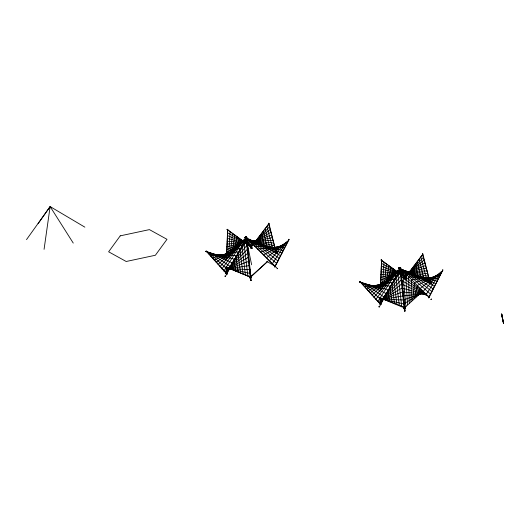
<?xml version="1.0" encoding="UTF-8"?>
<svg xmlns="http://www.w3.org/2000/svg" width="530" height="530" viewBox="0 0 530 530"><rect width="100%" height="100%" fill="white"/><g stroke="black" fill="none" stroke-linecap="round" stroke-linejoin="round"><path stroke-width="0.79" d="M502.281 316.874L501.936 314.979L502.374 317.483M502.917 320.186L503.487 323.419L502.321 317.178M503.315 321.743L503.46 322.704L502.891 320.047M410.962 301.643L411.558 279.648L434.892 277.25M502.91 320.438L502.42 317.444M226.336 259.409L227.661 229.285L226.714 259.442L226.33 259.442L226.714 259.442M380.275 289.983L381.574 259.866L380.633 290.023L380.268 290.036L380.606 289.996M503.5 323.346L503.374 322.439M502.473 318.417L501.612 313.8L501.936 314.972M228.463 256.785L230.119 231.67M382.375 287.366L384.038 262.251M258.342 237.89L257.878 242.998L280.622 255.765M412.26 268.471L411.797 273.579L434.534 286.352M249.862 277.892L249.59 277.64L249.822 277.945L267.849 261.244L249.59 277.64M403.774 308.48L403.482 308.241L403.761 308.506L421.834 292.056L421.535 291.818M412.658 300.066L414.526 282.51L436.13 276.143M230.331 254.877L232.491 233.372M384.25 285.458L386.41 263.953M502.659 319.332L502.042 316.41M227.337 258.415L245.218 238.725M44.069 249.325L50.131 206.574L84.866 227.158M234.856 235.128L232.239 252.565M272.447 263.556L287.154 241.137M388.781 265.662L386.158 283.146M426.365 294.137L441.073 271.718M268.511 223.375L268.862 223.256L276.09 252.207L268.485 223.349L268.862 223.256M275.892 252.201L276.269 252.101M430.102 282.762L422.397 253.93L422.768 253.824L430.141 282.742L398.838 268.041M429.81 282.781L430.181 282.682M237.235 236.784L234.094 249.902L214.219 260.243M391.153 267.365L388.006 280.483L368.138 290.824M414.347 298.496L417.494 285.378L437.363 275.037M225.349 276.395L224.833 276.077L225.343 276.415L246.894 237.42L246.384 237.082L246.894 237.42M379.268 306.976L378.745 306.658L379.261 306.996L399.613 270.168M398.918 268.2L398.653 267.822L404.443 277.269M501.91 315.482L501.97 315.953L501.777 314.555M239.606 238.487L236.042 247.848L216.134 262.416M393.525 269.068L389.954 278.435L370.053 292.997M226.926 274.149L227.211 273.897L226.926 274.156L206.13 251.068M206.309 250.948L227.211 273.891M381.09 304.492L380.845 304.743L360.049 281.655L380.984 304.644M250.544 246.794L269.406 226.886M404.463 277.375L423.318 257.467M416.057 296.899L420.456 288.247L438.601 273.93M289.234 239.381L274.712 267.127L288.89 239.209M428.531 297.655L442.928 269.843L428.876 297.834L428.538 297.661L428.85 297.82M226.953 229.397L252.24 247.841L227.012 229.318M406.113 278.462L380.924 259.899L406.305 278.197M226.396 273.871L245.84 239.156M380.308 304.452L400.554 268.326M249.411 244.747L270.876 232.266M249.829 245.933L270.141 229.576M403.323 275.328L424.788 262.847M403.747 276.514L424.053 260.157M227.847 229.351L227.463 229.344M223.792 271.095L243.833 239.653L249.093 245.31M377.711 301.676L397.745 270.234L403.005 275.892M225.767 272.678L246.231 241.574M379.685 303.259L400.143 272.155M38.114 223.693L50.131 206.574L73.253 243.091M241.978 240.196L237.99 245.801L218.049 264.583M395.897 270.777L391.902 276.382L371.967 295.164M26.5 239.626L50.131 206.574M221.878 268.929L241.885 241.7L246.722 243.608M375.796 299.51L395.797 272.281L400.634 274.189M228.37 270.161L227.715 269.704L228.688 268.385M382.289 300.742L381.633 300.285L382.6 298.966M268.895 223.68L250.365 248.192L269.015 223.733M404.218 278.694L422.874 254.221L404.529 278.912L404.218 278.694L404.522 278.899M225.826 272.095L246.682 245.549M379.738 302.676L400.594 276.13L427.71 295.912M422.774 253.85L422.397 253.93M219.963 266.756L239.938 243.747L244.35 241.899M373.882 297.337L393.85 274.335L398.268 272.48M285.922 242.243L269.584 260.661M417.733 295.349L423.424 291.109L439.834 272.824M380.686 289.579L399.13 269.306M245.847 236.936L246.596 236.837L245.847 236.936L250.564 280.463L250.968 280.476L251.313 280.37L246.596 236.837M250.564 280.463L251.313 280.37M400.514 267.418L399.766 267.517L400.514 267.418L405.231 310.951L404.483 311.05L405.231 310.951M225.886 271.506L247.132 249.524M379.798 302.087L401.044 280.105L426.882 295.448M245.509 236.811L277.409 268.524M245.218 237.102L245.529 236.791M277.117 268.823L277.448 268.485M226.449 255.288L246.351 238.54L275.295 248.404M380.361 285.869L400.263 269.121L429.214 278.985M224.329 257.447L243.29 241.574M378.241 288.029L397.692 271.751L401.793 306.93M256.626 240.169L254.857 241.647L279.323 258.388M410.538 270.75L408.769 272.228L433.242 288.969M225.939 270.916L247.576 253.499M379.858 301.497L401.495 284.08L426.06 294.991M284.683 243.349L266.597 257.759M251.618 277.216L251.478 277.581L251.618 277.216L225.82 267.054L251.478 277.581M405.536 307.804L379.732 297.635L405.39 308.162L405.556 307.817L405.39 308.162M379.798 297.84L379.891 297.489M226.595 252.472L246.914 239.481L274.56 245.715M380.507 283.06L400.832 270.061L428.472 276.296M222.355 256.792L241.766 244.734L245.483 275.355M376.267 287.373L395.685 275.315L399.395 305.936M380.149 298.562L403.747 303.955L421.94 292.673M400.263 268.491L399.799 268.392M225.999 270.327L248.027 257.474M379.917 300.914L401.945 288.055L425.239 294.528M381.733 259.958L381.375 259.925M263.576 254.798L283.451 244.456M287.094 242.654L273.01 249.743L266.948 226.476M441.013 273.235L426.922 280.33L420.86 257.063M226.734 249.663L247.483 240.421L273.825 243.025M380.653 280.244L401.402 271.009L427.736 273.606M220.381 256.142L239.759 248.298L243.084 274.361M374.299 286.723L393.677 278.879L396.996 304.942M276.143 252.194L244.926 237.46L245.781 237.599M359.632 281.794L359.578 282.172L381.249 288.996L359.665 281.794L359.578 282.172M271.612 234.956L249.193 243.25L227.171 241.216M226.058 269.743L248.477 261.449M425.53 265.537L403.105 273.831L381.09 271.797M379.97 300.325L402.396 292.03M225.853 267.272L225.992 266.921M380.089 299.145L403.297 299.98L422.768 293.136M399.375 268.617L398.851 268.604M212.305 258.07L232.147 251.949M366.223 288.651L386.059 282.536M260.608 251.929L282.212 245.562M226.88 246.847L248.053 241.369L273.082 240.335M380.798 277.428L401.972 271.95L427.001 270.916M285.802 245.277L269.982 248.398L265.225 228.761M439.714 275.858L423.901 278.979L419.144 259.342M272.347 237.645L248.623 242.309L227.025 244.032M426.266 268.226L402.535 272.89L380.944 274.613M218.406 255.486L237.751 251.869L240.68 273.361M372.325 286.067L391.67 282.45L394.598 303.948M226.118 269.154L249.425 265.57M380.03 299.735L402.846 296.005L423.589 293.6M257.646 249.06L280.973 246.669M210.39 255.897L230.199 254.002M364.309 286.485L384.111 284.584M227.244 258.209L205.574 251.379L227.158 258.587M205.66 251.591L205.812 251.246M381.196 288.797L381.07 289.168M419.429 293.779L426.392 293.978M216.432 254.831L235.744 255.433L238.281 272.367M370.351 285.412L389.663 286.014L392.2 302.948M226.171 268.564L250.087 269.611M267.08 261.555L267.16 261.177L267.034 261.535L275.395 266.358L275.567 266.007L275.395 266.358M284.504 247.901L266.954 247.046L263.503 231.04M438.423 278.482L420.873 277.627L417.421 261.621M254.678 246.198L279.741 247.775M433.659 278.356L408.597 276.779L409.273 303.213M403.131 292.096L424.411 294.064M208.476 253.731L228.251 256.05M362.394 284.312L382.163 286.637M432.42 279.462L405.629 273.911L407.577 304.783M251.71 243.33L278.502 248.881M226.231 267.981L249.829 273.374M437.124 281.105L417.845 276.276L415.699 263.907M283.212 250.518L263.933 245.695L261.787 233.326M368.376 284.756L387.655 289.585L389.802 301.954M214.458 254.175L233.737 258.998L235.883 271.373M381.229 268.988L403.675 274.772M227.317 238.401L249.756 244.191M403.297 299.98L403.999 300.192M403.747 303.955L404.284 304.127M431.182 280.569L402.661 271.049L405.887 306.353M248.749 240.468L277.269 249.988M381.375 266.173L404.244 275.713M227.463 235.592L250.326 245.132M435.832 283.729L414.824 274.931L413.983 266.186M281.914 253.141L260.906 244.35L260.064 235.605M366.402 284.106L386.165 293.554M212.484 253.519L232.246 262.973M245.542 237.659L244.9 237.758L245.085 238.096M381.52 263.357L404.814 276.66M227.608 232.776L250.895 246.072M364.428 283.451L384.376 297.297M210.509 252.87L230.464 266.716M408.822 273.036L405.748 270.883L431.943 291.593M254.903 242.455L251.829 240.295L278.031 261.012M400.713 272.639L428.531 296.376M430.651 294.216L402.72 269.531L407.1 275.315M276.733 263.635L248.808 238.951L253.181 244.734M362.454 282.795L381.633 300.285M208.535 252.214L227.715 269.704M399.719 267.65L429.187 297.376M245.801 237.069L275.269 266.795M244.906 237.983L250.962 247.358M383.641 296.714L385.005 299.967M229.722 266.133L231.087 269.379M501.698 314.224L501.691 314.363M502.943 320.014L502.857 319.636M502.95 320.292L503.367 322.015M385.648 293.15L387.404 300.96M231.729 262.569L233.485 270.38M501.751 314.76L501.956 315.84M246.41 239.567L251.637 264.808M502.261 317.357L502.645 319.272M503.348 321.902L503.421 322.796M502.109 315.668L502.341 317.112M243.773 241.163L247.881 276.349M399.852 268.339L404.483 311.05M400.574 267.796L404.562 308.354M246.655 237.215L250.644 277.773M420.853 291.911L421.217 291.977L420.853 291.911M429.214 296.734L429.578 296.8L429.227 296.681M274.765 251.511L275.083 251.71L274.779 251.472M288.433 239.547L288.757 239.745L288.433 239.547M428.677 282.092L429.002 282.291L428.724 282.026M442.351 270.128L442.676 270.327L442.351 270.128M225.912 267.332L226.284 267.458L225.939 267.286M225.727 273.348L226.091 273.467L225.727 273.348M379.831 297.913L380.195 298.039L379.851 297.867M379.639 303.928L380.01 304.054L379.639 303.928M251.445 248.603L252.154 248.63L251.445 248.603M405.357 279.191L406.073 279.211L405.357 279.191M400.296 267.663L400.812 268.001L400.296 267.663M244.641 237.341L244.913 237.718L244.641 237.341M277.455 252.717L277.727 253.095L277.455 252.717M431.374 283.298L431.639 283.676L431.374 283.298M225.31 260.197L225.707 260.568L225.31 260.197M379.222 290.778L379.626 291.149L379.222 290.778M120.237 235.85L108.624 251.79L126.193 261.489L155.376 255.255L166.99 239.321L149.42 229.616L120.237 235.85M399.037 267.776L399.468 267.352L399.037 267.776M430.936 299.496L431.367 299.066L430.936 299.496"/></g></svg>
